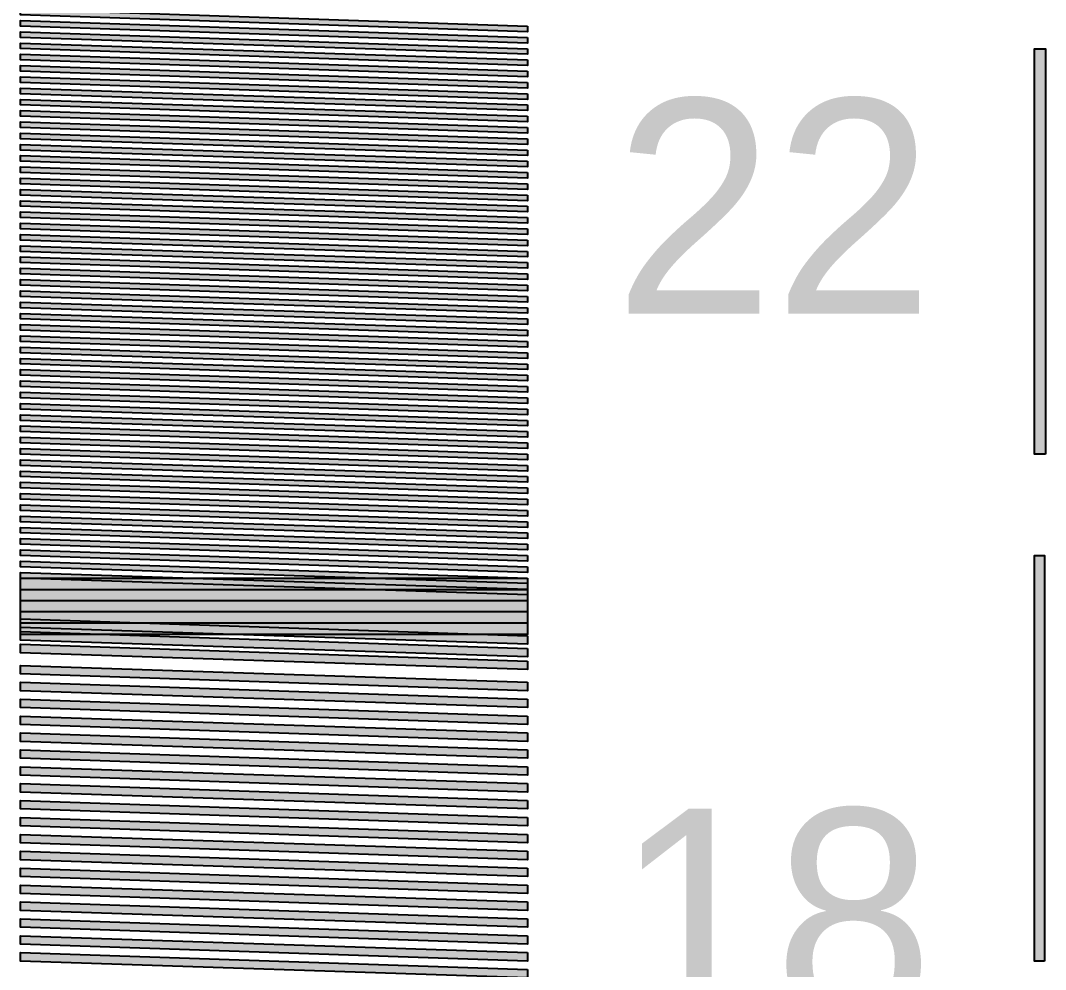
# Model space of a CAD drawing. Header units: millimetres. Extents: x 0 to 420, y 0 to 297.
# Drawn here: x 274.25 to 299.27, y 87.66 to 110.82 of the extents above; entities that cross this region are included whole.
import ezdxf

# ---------------------------------------------------------------- set-up
doc = ezdxf.new("R2010")
doc.units = ezdxf.units.MM
for name, color, linetype in [('CENTER', 7, 'Continuous'), ('LABELS', 7, 'Continuous'), ('PERIPHERY', 7, 'Continuous')]:
    doc.layers.add(name, color=color, linetype=linetype)

msp = doc.modelspace()

# ---------------------------------------------------------------- hatches: boundary and pattern name
at = {"layer": 'CENTER', "true_color": 0x000000}
h = msp.add_hatch(color=7, dxfattribs=at)
h.dxf.hatch_style = 1
h.paths.add_polyline_path([(299.269, 100.238), (298.997, 100.238), (298.997, 110.137), (299.269, 110.137), (299.269, 100.238)])
h = msp.add_hatch(color=7, dxfattribs=at)
h.dxf.hatch_style = 1
h.paths.add_polyline_path([(299.244, 87.863), (298.997, 87.863), (298.997, 97.763), (299.244, 97.763), (299.244, 87.863)])
at = {"layer": 'PERIPHERY', "true_color": 0x000000}
h = msp.add_hatch(color=7, dxfattribs=at)
h.dxf.hatch_style = 1
h.paths.add_polyline_path([(286.622, 110.687), (286.622, 110.55), (274.246, 110.962), (274.246, 111.1), (286.622, 110.687)])
h = msp.add_hatch(color=7, dxfattribs=at)
h.dxf.hatch_style = 1
h.paths.add_polyline_path([(286.622, 110.412), (286.622, 110.275), (274.246, 110.687), (274.246, 110.825), (286.622, 110.412)])
h = msp.add_hatch(color=7, dxfattribs=at)
h.dxf.hatch_style = 1
h.paths.add_polyline_path([(286.622, 110.137), (286.622, 110), (274.246, 110.412), (274.246, 110.55), (286.622, 110.137)])
h = msp.add_hatch(color=7, dxfattribs=at)
h.dxf.hatch_style = 1
h.paths.add_polyline_path([(286.622, 109.863), (286.622, 109.725), (274.246, 110.138), (274.246, 110.275), (286.622, 109.863)])
h = msp.add_hatch(color=7, dxfattribs=at)
h.dxf.hatch_style = 1
h.paths.add_polyline_path([(286.622, 109.588), (286.622, 109.45), (274.246, 109.863), (274.246, 110), (286.622, 109.588)])
h = msp.add_hatch(color=7, dxfattribs=at)
h.dxf.hatch_style = 1
h.paths.add_polyline_path([(286.622, 109.313), (286.622, 109.175), (274.246, 109.588), (274.246, 109.725), (286.622, 109.313)])
h = msp.add_hatch(color=7, dxfattribs=at)
h.dxf.hatch_style = 1
h.paths.add_polyline_path([(286.622, 109.038), (286.622, 108.9), (274.246, 109.313), (274.246, 109.45), (286.622, 109.038)])
h = msp.add_hatch(color=7, dxfattribs=at)
h.dxf.hatch_style = 1
h.paths.add_polyline_path([(286.622, 108.763), (286.622, 108.625), (274.246, 109.038), (274.246, 109.175), (286.622, 108.763)])
h = msp.add_hatch(color=7, dxfattribs=at)
h.dxf.hatch_style = 1
h.paths.add_polyline_path([(286.622, 108.488), (286.622, 108.35), (274.246, 108.763), (274.246, 108.9), (286.622, 108.488)])
h = msp.add_hatch(color=7, dxfattribs=at)
h.dxf.hatch_style = 1
h.paths.add_polyline_path([(286.622, 108.213), (286.622, 108.075), (274.246, 108.488), (274.246, 108.625), (286.622, 108.213)])
h = msp.add_hatch(color=7, dxfattribs=at)
h.dxf.hatch_style = 1
h.paths.add_polyline_path([(286.622, 107.938), (286.622, 107.8), (274.246, 108.213), (274.246, 108.35), (286.622, 107.938)])
h = msp.add_hatch(color=7, dxfattribs=at)
h.dxf.hatch_style = 1
h.paths.add_polyline_path([(286.622, 107.663), (286.622, 107.525), (274.246, 107.938), (274.246, 108.075), (286.622, 107.663)])
h = msp.add_hatch(color=7, dxfattribs=at)
h.dxf.hatch_style = 1
h.paths.add_polyline_path([(286.622, 107.388), (286.622, 107.25), (274.246, 107.663), (274.246, 107.8), (286.622, 107.388)])
h = msp.add_hatch(color=7, dxfattribs=at)
h.dxf.hatch_style = 1
h.paths.add_polyline_path([(286.622, 107.113), (286.622, 106.975), (274.246, 107.388), (274.246, 107.525), (286.622, 107.113)])
h = msp.add_hatch(color=7, dxfattribs=at)
h.dxf.hatch_style = 1
h.paths.add_polyline_path([(286.622, 106.838), (286.622, 106.701), (274.246, 107.113), (274.246, 107.251), (286.622, 106.838)])
h = msp.add_hatch(color=7, dxfattribs=at)
h.dxf.hatch_style = 1
h.paths.add_polyline_path([(286.622, 106.563), (286.622, 106.426), (274.246, 106.838), (274.246, 106.975), (286.622, 106.563)])
h = msp.add_hatch(color=7, dxfattribs=at)
h.dxf.hatch_style = 1
h.paths.add_polyline_path([(286.622, 106.288), (286.622, 106.151), (274.246, 106.563), (274.246, 106.701), (286.622, 106.288)])
h = msp.add_hatch(color=7, dxfattribs=at)
h.dxf.hatch_style = 1
h.paths.add_polyline_path([(286.622, 106.013), (286.622, 105.876), (274.246, 106.288), (274.246, 106.426), (286.622, 106.013)])
h = msp.add_hatch(color=7, dxfattribs=at)
h.dxf.hatch_style = 1
h.paths.add_polyline_path([(286.622, 105.738), (286.622, 105.6), (274.246, 106.013), (274.246, 106.15), (286.622, 105.738)])
h = msp.add_hatch(color=7, dxfattribs=at)
h.dxf.hatch_style = 1
h.paths.add_polyline_path([(286.622, 105.463), (286.622, 105.326), (274.246, 105.738), (274.246, 105.875), (286.622, 105.463)])
h = msp.add_hatch(color=7, dxfattribs=at)
h.dxf.hatch_style = 1
h.paths.add_polyline_path([(286.622, 105.188), (286.622, 105.051), (274.246, 105.463), (274.246, 105.601), (286.622, 105.188)])
h = msp.add_hatch(color=7, dxfattribs=at)
h.dxf.hatch_style = 1
h.paths.add_polyline_path([(286.622, 104.913), (286.622, 104.776), (274.246, 105.188), (274.246, 105.326), (286.622, 104.913)])
h = msp.add_hatch(color=7, dxfattribs=at)
h.dxf.hatch_style = 1
h.paths.add_polyline_path([(286.622, 104.638), (286.622, 104.501), (274.246, 104.913), (274.246, 105.051), (286.622, 104.638)])
h = msp.add_hatch(color=7, dxfattribs=at)
h.dxf.hatch_style = 1
h.paths.add_polyline_path([(286.622, 104.363), (286.622, 104.226), (274.246, 104.638), (274.246, 104.776), (286.622, 104.363)])
h = msp.add_hatch(color=7, dxfattribs=at)
h.dxf.hatch_style = 1
h.paths.add_polyline_path([(286.622, 104.088), (286.622, 103.951), (274.246, 104.363), (274.246, 104.501), (286.622, 104.088)])
h = msp.add_hatch(color=7, dxfattribs=at)
h.dxf.hatch_style = 1
h.paths.add_polyline_path([(286.622, 103.813), (286.622, 103.676), (274.246, 104.088), (274.246, 104.226), (286.622, 103.813)])
h = msp.add_hatch(color=7, dxfattribs=at)
h.dxf.hatch_style = 1
h.paths.add_polyline_path([(286.622, 103.538), (286.622, 103.401), (274.246, 103.813), (274.246, 103.951), (286.622, 103.538)])
h = msp.add_hatch(color=7, dxfattribs=at)
h.dxf.hatch_style = 1
h.paths.add_polyline_path([(286.622, 103.263), (286.622, 103.126), (274.246, 103.538), (274.246, 103.675), (286.622, 103.263)])
h = msp.add_hatch(color=7, dxfattribs=at)
h.dxf.hatch_style = 1
h.paths.add_polyline_path([(286.622, 102.988), (286.622, 102.851), (274.246, 103.263), (274.246, 103.401), (286.622, 102.988)])
h = msp.add_hatch(color=7, dxfattribs=at)
h.dxf.hatch_style = 1
h.paths.add_polyline_path([(286.622, 102.713), (286.622, 102.576), (274.246, 102.988), (274.246, 103.126), (286.622, 102.713)])
h = msp.add_hatch(color=7, dxfattribs=at)
h.dxf.hatch_style = 1
h.paths.add_polyline_path([(286.622, 102.438), (286.622, 102.301), (274.246, 102.713), (274.246, 102.851), (286.622, 102.438)])
h = msp.add_hatch(color=7, dxfattribs=at)
h.dxf.hatch_style = 1
h.paths.add_polyline_path([(286.622, 102.163), (286.622, 102.026), (274.246, 102.439), (274.246, 102.576), (286.622, 102.163)])
h = msp.add_hatch(color=7, dxfattribs=at)
h.dxf.hatch_style = 1
h.paths.add_polyline_path([(286.622, 101.888), (286.622, 101.751), (274.246, 102.164), (274.246, 102.301), (286.622, 101.888)])
h = msp.add_hatch(color=7, dxfattribs=at)
h.dxf.hatch_style = 1
h.paths.add_polyline_path([(286.622, 101.613), (286.622, 101.476), (274.246, 101.888), (274.246, 102.026), (286.622, 101.613)])
h = msp.add_hatch(color=7, dxfattribs=at)
h.dxf.hatch_style = 1
h.paths.add_polyline_path([(286.622, 101.338), (286.622, 101.201), (274.246, 101.613), (274.246, 101.751), (286.622, 101.338)])
h = msp.add_hatch(color=7, dxfattribs=at)
h.dxf.hatch_style = 1
h.paths.add_polyline_path([(286.622, 101.063), (286.622, 100.926), (274.246, 101.338), (274.246, 101.476), (286.622, 101.063)])
h = msp.add_hatch(color=7, dxfattribs=at)
h.dxf.hatch_style = 1
h.paths.add_polyline_path([(286.622, 100.788), (286.622, 100.651), (274.246, 101.063), (274.246, 101.201), (286.622, 100.788)])
h = msp.add_hatch(color=7, dxfattribs=at)
h.dxf.hatch_style = 1
h.paths.add_polyline_path([(286.622, 100.513), (286.622, 100.376), (274.246, 100.788), (274.246, 100.926), (286.622, 100.513)])
h = msp.add_hatch(color=7, dxfattribs=at)
h.dxf.hatch_style = 1
h.paths.add_polyline_path([(286.622, 100.238), (286.622, 100.101), (274.246, 100.513), (274.246, 100.651), (286.622, 100.238)])
h = msp.add_hatch(color=7, dxfattribs=at)
h.dxf.hatch_style = 1
h.paths.add_polyline_path([(286.622, 99.963), (286.622, 99.826), (274.246, 100.239), (274.246, 100.376), (286.622, 99.963)])
h = msp.add_hatch(color=7, dxfattribs=at)
h.dxf.hatch_style = 1
h.paths.add_polyline_path([(286.622, 99.689), (286.622, 99.551), (274.246, 99.964), (274.246, 100.101), (286.622, 99.689)])
h = msp.add_hatch(color=7, dxfattribs=at)
h.dxf.hatch_style = 1
h.paths.add_polyline_path([(286.622, 99.414), (286.622, 99.276), (274.246, 99.689), (274.246, 99.826), (286.622, 99.414)])
h = msp.add_hatch(color=7, dxfattribs=at)
h.dxf.hatch_style = 1
h.paths.add_polyline_path([(286.622, 99.139), (286.622, 99.001), (274.246, 99.414), (274.246, 99.551), (286.622, 99.139)])
h = msp.add_hatch(color=7, dxfattribs=at)
h.dxf.hatch_style = 1
h.paths.add_polyline_path([(286.622, 98.864), (286.622, 98.726), (274.246, 99.139), (274.246, 99.276), (286.622, 98.864)])
h = msp.add_hatch(color=7, dxfattribs=at)
h.dxf.hatch_style = 1
h.paths.add_polyline_path([(286.622, 98.588), (286.622, 98.451), (274.246, 98.864), (274.246, 99.001), (286.622, 98.588)])
h = msp.add_hatch(color=7, dxfattribs=at)
h.dxf.hatch_style = 1
h.paths.add_polyline_path([(286.622, 98.313), (286.622, 98.176), (274.246, 98.588), (274.246, 98.726), (286.622, 98.313)])
h = msp.add_hatch(color=7, dxfattribs=at)
h.dxf.hatch_style = 1
h.paths.add_polyline_path([(286.622, 98.038), (286.622, 97.901), (274.246, 98.313), (274.246, 98.451), (286.622, 98.038)])
h = msp.add_hatch(color=7, dxfattribs=at)
h.dxf.hatch_style = 1
h.paths.add_polyline_path([(286.622, 97.764), (286.622, 97.626), (274.246, 98.039), (274.246, 98.176), (286.622, 97.764)])
h = msp.add_hatch(color=7, dxfattribs=at)
h.dxf.hatch_style = 1
h.paths.add_polyline_path([(286.622, 97.489), (286.622, 97.351), (274.246, 97.764), (274.246, 97.901), (286.622, 97.489)])
h = msp.add_hatch(color=7, dxfattribs=at)
h.dxf.hatch_style = 1
h.paths.add_polyline_path([(286.622, 97.214), (286.622, 97.076), (274.246, 97.489), (274.246, 97.626), (286.622, 97.214)])
h = msp.add_hatch(color=7, dxfattribs=at)
h.dxf.hatch_style = 1
h.paths.add_polyline_path([(286.622, 96.939), (286.622, 96.802), (274.246, 97.214), (274.246, 97.352), (286.622, 96.939)])
h = msp.add_hatch(color=7, dxfattribs=at)
h.dxf.hatch_style = 1
h.paths.add_polyline_path([(286.622, 97.213), (286.622, 96.388), (274.246, 96.388), (274.246, 97.213), (286.622, 97.213)])
h = msp.add_hatch(color=7, dxfattribs=at)
h.dxf.hatch_style = 1
h.paths.add_polyline_path([(286.622, 96.937), (286.622, 96.112), (274.246, 96.112), (274.246, 96.937), (286.622, 96.937)])
h = msp.add_hatch(color=7, dxfattribs=at)
h.dxf.hatch_style = 1
h.paths.add_polyline_path([(286.622, 96.662), (286.622, 95.837), (274.246, 95.837), (274.246, 96.662), (286.622, 96.662)])
h = msp.add_hatch(color=7, dxfattribs=at)
h.dxf.hatch_style = 1
h.paths.add_polyline_path([(286.622, 95.803), (286.622, 95.597), (274.246, 96.009), (274.246, 96.216), (286.622, 95.803)])
h = msp.add_hatch(color=7, dxfattribs=at)
h.dxf.hatch_style = 1
h.paths.add_polyline_path([(286.622, 95.494), (286.622, 95.287), (274.246, 95.7), (274.246, 95.906), (286.622, 95.494)])
h = msp.add_hatch(color=7, dxfattribs=at)
h.dxf.hatch_style = 1
h.paths.add_polyline_path([(286.622, 95.184), (286.622, 94.978), (274.246, 95.391), (274.246, 95.597), (286.622, 95.184)])
h = msp.add_hatch(color=7, dxfattribs=at)
h.dxf.hatch_style = 1
h.paths.add_polyline_path([(286.622, 94.669), (286.622, 94.462), (274.246, 94.875), (274.246, 95.081), (286.622, 94.669)])
h = msp.add_hatch(color=7, dxfattribs=at)
h.dxf.hatch_style = 1
h.paths.add_polyline_path([(286.622, 94.256), (286.622, 94.05), (274.246, 94.462), (274.246, 94.669), (286.622, 94.256)])
h = msp.add_hatch(color=7, dxfattribs=at)
h.dxf.hatch_style = 1
h.paths.add_polyline_path([(286.622, 93.843), (286.622, 93.637), (274.246, 94.05), (274.246, 94.256), (286.622, 93.843)])
h = msp.add_hatch(color=7, dxfattribs=at)
h.dxf.hatch_style = 1
h.paths.add_polyline_path([(286.622, 93.431), (286.622, 93.225), (274.246, 93.637), (274.246, 93.843), (286.622, 93.431)])
h = msp.add_hatch(color=7, dxfattribs=at)
h.dxf.hatch_style = 1
h.paths.add_polyline_path([(286.622, 93.019), (286.622, 92.812), (274.246, 93.225), (274.246, 93.431), (286.622, 93.019)])
h = msp.add_hatch(color=7, dxfattribs=at)
h.dxf.hatch_style = 1
h.paths.add_polyline_path([(286.622, 92.606), (286.622, 92.4), (274.246, 92.812), (274.246, 93.019), (286.622, 92.606)])
h = msp.add_hatch(color=7, dxfattribs=at)
h.dxf.hatch_style = 1
h.paths.add_polyline_path([(286.622, 92.194), (286.622, 91.987), (274.246, 92.4), (274.246, 92.606), (286.622, 92.194)])
h = msp.add_hatch(color=7, dxfattribs=at)
h.dxf.hatch_style = 1
h.paths.add_polyline_path([(286.622, 91.781), (286.622, 91.575), (274.246, 91.987), (274.246, 92.194), (286.622, 91.781)])
h = msp.add_hatch(color=7, dxfattribs=at)
h.dxf.hatch_style = 1
h.paths.add_polyline_path([(286.622, 91.369), (286.622, 91.163), (274.246, 91.575), (274.246, 91.781), (286.622, 91.369)])
h = msp.add_hatch(color=7, dxfattribs=at)
h.dxf.hatch_style = 1
h.paths.add_polyline_path([(286.622, 90.956), (286.622, 90.75), (274.246, 91.162), (274.246, 91.369), (286.622, 90.956)])
h = msp.add_hatch(color=7, dxfattribs=at)
h.dxf.hatch_style = 1
h.paths.add_polyline_path([(286.622, 90.543), (286.622, 90.337), (274.246, 90.75), (274.246, 90.956), (286.622, 90.543)])
h = msp.add_hatch(color=7, dxfattribs=at)
h.dxf.hatch_style = 1
h.paths.add_polyline_path([(286.622, 90.131), (286.622, 89.925), (274.246, 90.337), (274.246, 90.543), (286.622, 90.131)])
h = msp.add_hatch(color=7, dxfattribs=at)
h.dxf.hatch_style = 1
h.paths.add_polyline_path([(286.622, 89.718), (286.622, 89.512), (274.246, 89.925), (274.246, 90.131), (286.622, 89.718)])
h = msp.add_hatch(color=7, dxfattribs=at)
h.dxf.hatch_style = 1
h.paths.add_polyline_path([(286.622, 89.306), (286.622, 89.1), (274.246, 89.512), (274.246, 89.718), (286.622, 89.306)])
h = msp.add_hatch(color=7, dxfattribs=at)
h.dxf.hatch_style = 1
h.paths.add_polyline_path([(286.622, 88.894), (286.622, 88.687), (274.246, 89.1), (274.246, 89.306), (286.622, 88.894)])
h = msp.add_hatch(color=7, dxfattribs=at)
h.dxf.hatch_style = 1
h.paths.add_polyline_path([(286.622, 88.481), (286.622, 88.275), (274.246, 88.687), (274.246, 88.894), (286.622, 88.481)])
h = msp.add_hatch(color=7, dxfattribs=at)
h.dxf.hatch_style = 1
h.paths.add_polyline_path([(286.622, 88.069), (286.622, 87.862), (274.246, 88.275), (274.246, 88.481), (286.622, 88.069)])
h = msp.add_hatch(color=7, dxfattribs=at)
h.dxf.hatch_style = 1
h.paths.add_polyline_path([(286.622, 87.656), (286.622, 87.45), (274.246, 87.862), (274.246, 88.069), (286.622, 87.656)])

# ---------------------------------------------------------------- linework, layer by layer
at = {"layer": 'CENTER', "color": 250}
for points in [[(299.269, 100.238), (298.997, 100.238), (298.997, 110.137), (299.269, 110.137), (299.269, 100.238)], [(299.244, 87.863), (298.997, 87.863), (298.997, 97.763), (299.244, 97.763), (299.244, 87.863)]]:
    msp.add_lwpolyline(points, close=True, dxfattribs=at)
at = {"layer": 'CENTER', "color": 250, "true_color": 0x000000}
for points in [[(299.269, 100.238), (299.269, 110.137), (298.997, 110.137)], [(298.997, 110.137), (298.997, 100.238), (299.269, 100.238)], [(299.244, 87.863), (299.244, 97.763), (298.997, 97.763)], [(298.997, 97.763), (298.997, 87.863), (299.244, 87.863)]]:
    msp.add_solid(points, dxfattribs=at)
at = {"layer": 'PERIPHERY', "color": 250}
for points in [[(286.622, 110.687), (286.622, 110.55), (274.246, 110.962), (274.246, 111.1), (286.622, 110.687)], [(286.622, 110.412), (286.622, 110.275), (274.246, 110.687), (274.246, 110.825), (286.622, 110.412)], [(286.622, 110.137), (286.622, 110), (274.246, 110.412), (274.246, 110.55), (286.622, 110.137)], [(286.622, 109.863), (286.622, 109.725), (274.246, 110.138), (274.246, 110.275), (286.622, 109.863)], [(286.622, 109.588), (286.622, 109.45), (274.246, 109.863), (274.246, 110), (286.622, 109.588)], [(286.622, 109.313), (286.622, 109.175), (274.246, 109.588), (274.246, 109.725), (286.622, 109.313)], [(286.622, 109.038), (286.622, 108.9), (274.246, 109.313), (274.246, 109.45), (286.622, 109.038)], [(286.622, 108.763), (286.622, 108.625), (274.246, 109.038), (274.246, 109.175), (286.622, 108.763)], [(286.622, 108.488), (286.622, 108.35), (274.246, 108.763), (274.246, 108.9), (286.622, 108.488)], [(286.622, 108.213), (286.622, 108.075), (274.246, 108.488), (274.246, 108.625), (286.622, 108.213)], [(286.622, 107.938), (286.622, 107.8), (274.246, 108.213), (274.246, 108.35), (286.622, 107.938)], [(286.622, 107.663), (286.622, 107.525), (274.246, 107.938), (274.246, 108.075), (286.622, 107.663)], [(286.622, 107.388), (286.622, 107.25), (274.246, 107.663), (274.246, 107.8), (286.622, 107.388)], [(286.622, 107.113), (286.622, 106.975), (274.246, 107.388), (274.246, 107.525), (286.622, 107.113)], [(286.622, 106.838), (286.622, 106.701), (274.246, 107.113), (274.246, 107.251), (286.622, 106.838)], [(286.622, 106.563), (286.622, 106.426), (274.246, 106.838), (274.246, 106.975), (286.622, 106.563)], [(286.622, 106.288), (286.622, 106.151), (274.246, 106.563), (274.246, 106.701), (286.622, 106.288)], [(286.622, 106.013), (286.622, 105.876), (274.246, 106.288), (274.246, 106.426), (286.622, 106.013)], [(286.622, 105.738), (286.622, 105.6), (274.246, 106.013), (274.246, 106.15), (286.622, 105.738)], [(286.622, 105.463), (286.622, 105.326), (274.246, 105.738), (274.246, 105.875), (286.622, 105.463)], [(286.622, 105.188), (286.622, 105.051), (274.246, 105.463), (274.246, 105.601), (286.622, 105.188)], [(286.622, 104.913), (286.622, 104.776), (274.246, 105.188), (274.246, 105.326), (286.622, 104.913)], [(286.622, 104.638), (286.622, 104.501), (274.246, 104.913), (274.246, 105.051), (286.622, 104.638)], [(286.622, 104.363), (286.622, 104.226), (274.246, 104.638), (274.246, 104.776), (286.622, 104.363)], [(286.622, 104.088), (286.622, 103.951), (274.246, 104.363), (274.246, 104.501), (286.622, 104.088)], [(286.622, 103.813), (286.622, 103.676), (274.246, 104.088), (274.246, 104.226), (286.622, 103.813)], [(286.622, 103.538), (286.622, 103.401), (274.246, 103.813), (274.246, 103.951), (286.622, 103.538)], [(286.622, 103.263), (286.622, 103.126), (274.246, 103.538), (274.246, 103.675), (286.622, 103.263)], [(286.622, 102.988), (286.622, 102.851), (274.246, 103.263), (274.246, 103.401), (286.622, 102.988)], [(286.622, 102.713), (286.622, 102.576), (274.246, 102.988), (274.246, 103.126), (286.622, 102.713)], [(286.622, 102.438), (286.622, 102.301), (274.246, 102.713), (274.246, 102.851), (286.622, 102.438)], [(286.622, 102.163), (286.622, 102.026), (274.246, 102.439), (274.246, 102.576), (286.622, 102.163)], [(286.622, 101.888), (286.622, 101.751), (274.246, 102.164), (274.246, 102.301), (286.622, 101.888)], [(286.622, 101.613), (286.622, 101.476), (274.246, 101.888), (274.246, 102.026), (286.622, 101.613)], [(286.622, 101.338), (286.622, 101.201), (274.246, 101.613), (274.246, 101.751), (286.622, 101.338)], [(286.622, 101.063), (286.622, 100.926), (274.246, 101.338), (274.246, 101.476), (286.622, 101.063)], [(286.622, 100.788), (286.622, 100.651), (274.246, 101.063), (274.246, 101.201), (286.622, 100.788)], [(286.622, 100.513), (286.622, 100.376), (274.246, 100.788), (274.246, 100.926), (286.622, 100.513)], [(286.622, 100.238), (286.622, 100.101), (274.246, 100.513), (274.246, 100.651), (286.622, 100.238)], [(286.622, 99.963), (286.622, 99.826), (274.246, 100.239), (274.246, 100.376), (286.622, 99.963)], [(286.622, 99.689), (286.622, 99.551), (274.246, 99.964), (274.246, 100.101), (286.622, 99.689)], [(286.622, 99.414), (286.622, 99.276), (274.246, 99.689), (274.246, 99.826), (286.622, 99.414)], [(286.622, 99.139), (286.622, 99.001), (274.246, 99.414), (274.246, 99.551), (286.622, 99.139)], [(286.622, 98.864), (286.622, 98.726), (274.246, 99.139), (274.246, 99.276), (286.622, 98.864)], [(286.622, 98.588), (286.622, 98.451), (274.246, 98.864), (274.246, 99.001), (286.622, 98.588)], [(286.622, 98.313), (286.622, 98.176), (274.246, 98.588), (274.246, 98.726), (286.622, 98.313)], [(286.622, 98.038), (286.622, 97.901), (274.246, 98.313), (274.246, 98.451), (286.622, 98.038)], [(286.622, 97.764), (286.622, 97.626), (274.246, 98.039), (274.246, 98.176), (286.622, 97.764)], [(286.622, 97.489), (286.622, 97.351), (274.246, 97.764), (274.246, 97.901), (286.622, 97.489)], [(286.622, 97.214), (286.622, 97.076), (274.246, 97.489), (274.246, 97.626), (286.622, 97.214)], [(286.622, 96.939), (286.622, 96.802), (274.246, 97.214), (274.246, 97.352), (286.622, 96.939)], [(286.622, 97.213), (286.622, 96.388), (274.246, 96.388), (274.246, 97.213), (286.622, 97.213)], [(286.622, 96.937), (286.622, 96.112), (274.246, 96.112), (274.246, 96.937), (286.622, 96.937)], [(286.622, 96.662), (286.622, 95.837), (274.246, 95.837), (274.246, 96.662), (286.622, 96.662)], [(286.622, 95.803), (286.622, 95.597), (274.246, 96.009), (274.246, 96.216), (286.622, 95.803)], [(286.622, 95.494), (286.622, 95.287), (274.246, 95.7), (274.246, 95.906), (286.622, 95.494)], [(286.622, 95.184), (286.622, 94.978), (274.246, 95.391), (274.246, 95.597), (286.622, 95.184)], [(286.622, 94.669), (286.622, 94.462), (274.246, 94.875), (274.246, 95.081), (286.622, 94.669)], [(286.622, 94.256), (286.622, 94.05), (274.246, 94.462), (274.246, 94.669), (286.622, 94.256)], [(286.622, 93.843), (286.622, 93.637), (274.246, 94.05), (274.246, 94.256), (286.622, 93.843)], [(286.622, 93.431), (286.622, 93.225), (274.246, 93.637), (274.246, 93.843), (286.622, 93.431)], [(286.622, 93.019), (286.622, 92.812), (274.246, 93.225), (274.246, 93.431), (286.622, 93.019)], [(286.622, 92.606), (286.622, 92.4), (274.246, 92.812), (274.246, 93.019), (286.622, 92.606)], [(286.622, 92.194), (286.622, 91.987), (274.246, 92.4), (274.246, 92.606), (286.622, 92.194)], [(286.622, 91.781), (286.622, 91.575), (274.246, 91.987), (274.246, 92.194), (286.622, 91.781)], [(286.622, 91.369), (286.622, 91.163), (274.246, 91.575), (274.246, 91.781), (286.622, 91.369)], [(286.622, 90.956), (286.622, 90.75), (274.246, 91.162), (274.246, 91.369), (286.622, 90.956)], [(286.622, 90.543), (286.622, 90.337), (274.246, 90.75), (274.246, 90.956), (286.622, 90.543)], [(286.622, 90.131), (286.622, 89.925), (274.246, 90.337), (274.246, 90.543), (286.622, 90.131)], [(286.622, 89.718), (286.622, 89.512), (274.246, 89.925), (274.246, 90.131), (286.622, 89.718)], [(286.622, 89.306), (286.622, 89.1), (274.246, 89.512), (274.246, 89.718), (286.622, 89.306)], [(286.622, 88.894), (286.622, 88.687), (274.246, 89.1), (274.246, 89.306), (286.622, 88.894)], [(286.622, 88.481), (286.622, 88.275), (274.246, 88.687), (274.246, 88.894), (286.622, 88.481)], [(286.622, 88.069), (286.622, 87.862), (274.246, 88.275), (274.246, 88.481), (286.622, 88.069)], [(286.622, 87.656), (286.622, 87.45), (274.246, 87.862), (274.246, 88.069), (286.622, 87.656)]]:
    msp.add_lwpolyline(points, close=True, dxfattribs=at)
at = {"layer": 'PERIPHERY', "color": 250, "true_color": 0x000000}
for points in [[(286.622, 110.687), (274.246, 111.1), (274.246, 110.962)], [(274.246, 110.962), (286.622, 110.55), (286.622, 110.687)], [(286.622, 110.412), (274.246, 110.825), (274.246, 110.687)], [(274.246, 110.687), (286.622, 110.275), (286.622, 110.412)], [(286.622, 110.137), (274.246, 110.55), (274.246, 110.412)], [(274.246, 110.412), (286.622, 110), (286.622, 110.137)], [(286.622, 109.863), (274.246, 110.275), (274.246, 110.138)], [(274.246, 110.138), (286.622, 109.725), (286.622, 109.863)], [(286.622, 109.588), (274.246, 110), (274.246, 109.863)], [(274.246, 109.863), (286.622, 109.45), (286.622, 109.588)], [(286.622, 109.313), (274.246, 109.725), (274.246, 109.588)], [(274.246, 109.588), (286.622, 109.175), (286.622, 109.313)], [(286.622, 109.038), (274.246, 109.45), (274.246, 109.313)], [(274.246, 109.313), (286.622, 108.9), (286.622, 109.038)], [(286.622, 108.763), (274.246, 109.175), (274.246, 109.038)], [(274.246, 109.038), (286.622, 108.625), (286.622, 108.763)], [(286.622, 108.488), (274.246, 108.9), (274.246, 108.763)], [(274.246, 108.763), (286.622, 108.35), (286.622, 108.488)], [(286.622, 108.213), (274.246, 108.625), (274.246, 108.488)], [(274.246, 108.488), (286.622, 108.075), (286.622, 108.213)], [(286.622, 107.938), (274.246, 108.35), (274.246, 108.213)], [(274.246, 108.213), (286.622, 107.8), (286.622, 107.938)], [(286.622, 107.663), (274.246, 108.075), (274.246, 107.938)], [(274.246, 107.938), (286.622, 107.525), (286.622, 107.663)], [(286.622, 107.388), (274.246, 107.8), (274.246, 107.663)], [(274.246, 107.663), (286.622, 107.25), (286.622, 107.388)], [(286.622, 107.113), (274.246, 107.525), (274.246, 107.388)], [(274.246, 107.388), (286.622, 106.975), (286.622, 107.113)], [(286.622, 106.838), (274.246, 107.251), (274.246, 107.113)], [(274.246, 107.113), (286.622, 106.701), (286.622, 106.838)], [(286.622, 106.563), (274.246, 106.975), (274.246, 106.838)], [(274.246, 106.838), (286.622, 106.426), (286.622, 106.563)], [(286.622, 106.288), (274.246, 106.701), (274.246, 106.563)], [(274.246, 106.563), (286.622, 106.151), (286.622, 106.288)], [(286.622, 106.013), (274.246, 106.426), (274.246, 106.288)], [(274.246, 106.288), (286.622, 105.876), (286.622, 106.013)], [(286.622, 105.738), (274.246, 106.15), (274.246, 106.013)], [(274.246, 106.013), (286.622, 105.6), (286.622, 105.738)], [(286.622, 105.463), (274.246, 105.875), (274.246, 105.738)], [(274.246, 105.738), (286.622, 105.326), (286.622, 105.463)], [(286.622, 105.188), (274.246, 105.601), (274.246, 105.463)], [(274.246, 105.463), (286.622, 105.051), (286.622, 105.188)], [(286.622, 104.913), (274.246, 105.326), (274.246, 105.188)], [(274.246, 105.188), (286.622, 104.776), (286.622, 104.913)], [(286.622, 104.638), (274.246, 105.051), (274.246, 104.913)], [(274.246, 104.913), (286.622, 104.501), (286.622, 104.638)], [(286.622, 104.363), (274.246, 104.776), (274.246, 104.638)], [(274.246, 104.638), (286.622, 104.226), (286.622, 104.363)], [(286.622, 104.088), (274.246, 104.501), (274.246, 104.363)], [(274.246, 104.363), (286.622, 103.951), (286.622, 104.088)], [(286.622, 103.813), (274.246, 104.226), (274.246, 104.088)], [(274.246, 104.088), (286.622, 103.676), (286.622, 103.813)], [(286.622, 103.538), (274.246, 103.951), (274.246, 103.813)], [(274.246, 103.813), (286.622, 103.401), (286.622, 103.538)], [(286.622, 103.263), (274.246, 103.675), (274.246, 103.538)], [(274.246, 103.538), (286.622, 103.126), (286.622, 103.263)], [(286.622, 102.988), (274.246, 103.401), (274.246, 103.263)], [(274.246, 103.263), (286.622, 102.851), (286.622, 102.988)], [(286.622, 102.713), (274.246, 103.126), (274.246, 102.988)], [(274.246, 102.988), (286.622, 102.576), (286.622, 102.713)], [(286.622, 102.438), (274.246, 102.851), (274.246, 102.713)], [(274.246, 102.713), (286.622, 102.301), (286.622, 102.438)], [(286.622, 102.163), (274.246, 102.576), (274.246, 102.439)], [(274.246, 102.439), (286.622, 102.026), (286.622, 102.163)], [(286.622, 101.888), (274.246, 102.301), (274.246, 102.164)], [(274.246, 102.164), (286.622, 101.751), (286.622, 101.888)], [(286.622, 101.613), (274.246, 102.026), (274.246, 101.888)], [(274.246, 101.888), (286.622, 101.476), (286.622, 101.613)], [(286.622, 101.338), (274.246, 101.751), (274.246, 101.613)], [(274.246, 101.613), (286.622, 101.201), (286.622, 101.338)], [(286.622, 101.063), (274.246, 101.476), (274.246, 101.338)], [(274.246, 101.338), (286.622, 100.926), (286.622, 101.063)], [(286.622, 100.788), (274.246, 101.201), (274.246, 101.063)], [(274.246, 101.063), (286.622, 100.651), (286.622, 100.788)], [(286.622, 100.513), (274.246, 100.926), (274.246, 100.788)], [(274.246, 100.788), (286.622, 100.376), (286.622, 100.513)], [(286.622, 100.238), (274.246, 100.651), (274.246, 100.513)], [(274.246, 100.513), (286.622, 100.101), (286.622, 100.238)], [(286.622, 99.963), (274.246, 100.376), (274.246, 100.239)], [(274.246, 100.239), (286.622, 99.826), (286.622, 99.963)], [(286.622, 99.689), (274.246, 100.101), (274.246, 99.964)], [(274.246, 99.964), (286.622, 99.551), (286.622, 99.689)], [(286.622, 99.414), (274.246, 99.826), (274.246, 99.689)], [(274.246, 99.689), (286.622, 99.276), (286.622, 99.414)], [(286.622, 99.139), (274.246, 99.551), (274.246, 99.414)], [(274.246, 99.414), (286.622, 99.001), (286.622, 99.139)], [(286.622, 98.864), (274.246, 99.276), (274.246, 99.139)], [(274.246, 99.139), (286.622, 98.726), (286.622, 98.864)], [(286.622, 98.588), (274.246, 99.001), (274.246, 98.864)], [(274.246, 98.864), (286.622, 98.451), (286.622, 98.588)], [(286.622, 98.313), (274.246, 98.726), (274.246, 98.588)], [(274.246, 98.588), (286.622, 98.176), (286.622, 98.313)], [(286.622, 98.038), (274.246, 98.451), (274.246, 98.313)], [(274.246, 98.313), (286.622, 97.901), (286.622, 98.038)], [(286.622, 97.764), (274.246, 98.176), (274.246, 98.039)], [(274.246, 98.039), (286.622, 97.626), (286.622, 97.764)], [(286.622, 97.489), (274.246, 97.901), (274.246, 97.764)], [(274.246, 97.764), (286.622, 97.351), (286.622, 97.489)], [(286.622, 97.214), (274.246, 97.626), (274.246, 97.489)], [(274.246, 97.489), (286.622, 97.076), (286.622, 97.214)], [(286.622, 96.939), (274.246, 97.352), (274.246, 97.214)], [(274.246, 97.214), (286.622, 96.802), (286.622, 96.939)], [(286.622, 97.213), (274.246, 97.213), (274.246, 96.388)], [(274.246, 96.388), (286.622, 96.388), (286.622, 97.213)], [(286.622, 96.937), (274.246, 96.937), (274.246, 96.112)], [(274.246, 96.112), (286.622, 96.112), (286.622, 96.937)], [(286.622, 96.662), (274.246, 96.662), (274.246, 95.837)], [(274.246, 95.837), (286.622, 95.837), (286.622, 96.662)], [(286.622, 95.803), (274.246, 96.216), (274.246, 96.009)], [(274.246, 96.009), (286.622, 95.597), (286.622, 95.803)], [(286.622, 95.494), (274.246, 95.906), (274.246, 95.7)], [(274.246, 95.7), (286.622, 95.287), (286.622, 95.494)], [(286.622, 95.184), (274.246, 95.597), (274.246, 95.391)], [(274.246, 95.391), (286.622, 94.978), (286.622, 95.184)], [(286.622, 94.669), (274.246, 95.081), (274.246, 94.875)], [(274.246, 94.875), (286.622, 94.462), (286.622, 94.669)], [(286.622, 94.256), (274.246, 94.669), (274.246, 94.462)], [(274.246, 94.462), (286.622, 94.05), (286.622, 94.256)], [(286.622, 93.843), (274.246, 94.256), (274.246, 94.05)], [(274.246, 94.05), (286.622, 93.637), (286.622, 93.843)], [(286.622, 93.431), (274.246, 93.843), (274.246, 93.637)], [(274.246, 93.637), (286.622, 93.225), (286.622, 93.431)], [(286.622, 93.019), (274.246, 93.431), (274.246, 93.225)], [(274.246, 93.225), (286.622, 92.812), (286.622, 93.019)], [(286.622, 92.606), (274.246, 93.019), (274.246, 92.812)], [(274.246, 92.812), (286.622, 92.4), (286.622, 92.606)], [(286.622, 92.194), (274.246, 92.606), (274.246, 92.4)], [(274.246, 92.4), (286.622, 91.987), (286.622, 92.194)], [(286.622, 91.781), (274.246, 92.194), (274.246, 91.987)], [(274.246, 91.987), (286.622, 91.575), (286.622, 91.781)], [(286.622, 91.369), (274.246, 91.781), (274.246, 91.575)], [(274.246, 91.575), (286.622, 91.163), (286.622, 91.369)], [(286.622, 90.956), (274.246, 91.369), (274.246, 91.162)], [(274.246, 91.162), (286.622, 90.75), (286.622, 90.956)], [(286.622, 90.543), (274.246, 90.956), (274.246, 90.75)], [(274.246, 90.75), (286.622, 90.337), (286.622, 90.543)], [(286.622, 90.131), (274.246, 90.543), (274.246, 90.337)], [(274.246, 90.337), (286.622, 89.925), (286.622, 90.131)], [(286.622, 89.718), (274.246, 90.131), (274.246, 89.925)], [(274.246, 89.925), (286.622, 89.512), (286.622, 89.718)], [(286.622, 89.306), (274.246, 89.718), (274.246, 89.512)], [(274.246, 89.512), (286.622, 89.1), (286.622, 89.306)], [(286.622, 88.894), (274.246, 89.306), (274.246, 89.1)], [(274.246, 89.1), (286.622, 88.687), (286.622, 88.894)], [(286.622, 88.481), (274.246, 88.894), (274.246, 88.687)], [(274.246, 88.687), (286.622, 88.275), (286.622, 88.481)], [(286.622, 88.069), (274.246, 88.481), (274.246, 88.275)], [(274.246, 88.275), (286.622, 87.862), (286.622, 88.069)], [(286.622, 87.656), (274.246, 88.069), (274.246, 87.862)], [(274.246, 87.862), (286.622, 87.45), (286.622, 87.656)]]:
    msp.add_solid(points, dxfattribs=at)

# ---------------------------------------------------------------- texts
at = {"layer": 'LABELS', "color": 250}
for s, p in [('22', (288.742, 103.666)), ('18', (288.742, 86.341))]:
    msp.add_text(s, height=5.2388, dxfattribs=at).set_placement(p)

doc.saveas('drawing.dxf')
